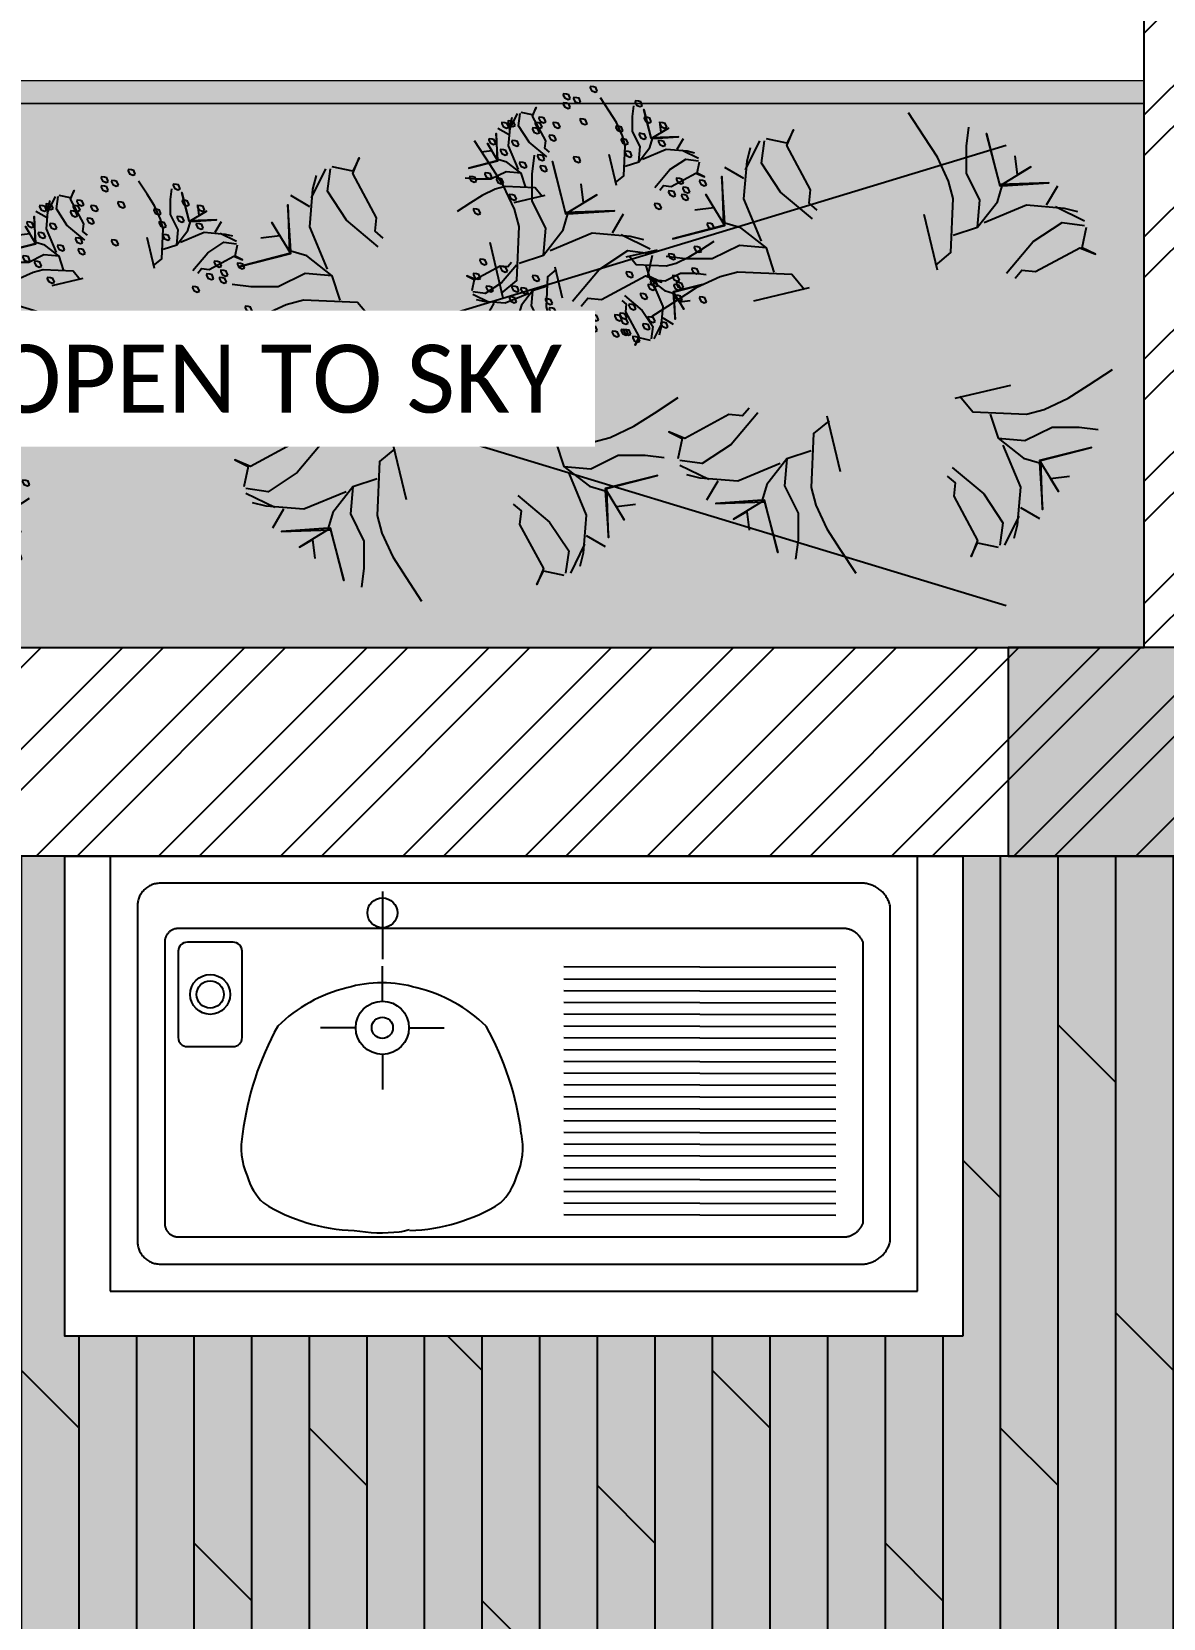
# Model space of a CAD drawing. Header units: millimetres. Extents: x -4167 to 87328, y -21481 to 19784.
# Drawn here: x 5248 to 6496, y -841 to 909 of the extents above; entities that cross this region are included whole.
import ezdxf

# ---------------------------------------------------------------- set-up
doc = ezdxf.new("R2010")
doc.units = ezdxf.units.MM
doc.header["$LTSCALE"] = 150
doc.linetypes.add('DASHED', pattern=[19.05, 12.7, -6.35])
for name, color, linetype in [('ad-Column', 3, 'Continuous'), ('ad-Column Hatch', 125, 'Continuous'), ('ad-Elevation 10', 8, 'Continuous'), ('ad-Furniture', 8, 'Continuous'), ('ad-Glass Sectionline', 140, 'Continuous'), ('ad-Text main', 7, 'Continuous'), ('ad-Wall', 240, 'Continuous'), ('ad-Wall hatch', 8, 'Continuous')]:
    doc.layers.add(name, color=color, linetype=linetype)
doc.layers.add('ad-Landscape', color=7, linetype='Continuous', true_color=0x007f00)
doc.layers.add('ad-Verandah', color=7, linetype='Continuous', true_color=0xa57c52)
doc.styles.get("Standard").update_dxf_attribs({"font": 'calibril.ttf'})

# ---------------------------------------------------------------- blocks, each defined once
blk = doc.blocks.new('zw$FE9C')
at = {"layer": 'ad-Verandah', "transparency": 33554559}
h = blk.add_hatch(color=256, dxfattribs=at)
h.dxf.hatch_style = 1
h.paths.add_polyline_path([(11895, -1910), (11895, 4510), (10375, 4510), (10375, 0), (4385, 0), (4385, -1910)])
at = {"layer": 'ad-Verandah', "transparency": 33554687}
h = blk.add_hatch(dxfattribs=at)
h.set_pattern_fill('DOLMIT', color=256, scale=10, angle=270)
h.set_pattern_definition([(270, (-416593.45, 196727.19), (63.5, -1e-14), []), (315, (-416593.45, 196727.2), (126.999913, 126.999913), [89.80256, -179.60512])])
h.paths.add_polyline_path([(11895, -1910), (11895, 4510), (10375, 4510), (10375, 0), (4385, 0), (4385, -1910)])
at = {"layer": 'ad-Verandah', "lineweight": 9}
blk.add_lwpolyline([(11895, -1910), (11895, 4510), (10375, 4510), (10375, 0), (4385, 0), (4385, -1910)], close=True, dxfattribs=at)
blk = doc.blocks.new('6 BCDFGHJKX_Typical Floor plan$0$zw$6679')
blk.add_wipeout([(0, 0), (990, 0), (990, -529.6), (0, -529.6)])
at = {"color": 0}
for p, q in [((350, -39.1), (350, -113.6)), ((350, -160.1), (350, -121.3)), ((850, -122.9), (550, -122.3)), ((550, -135.3), (850, -135.9)), ((550, -148.3), (850, -148.9)), ((550, -161.2), (850, -161.9)), ((550, -174.2), (850, -174.9)), ((320.7, -189.4), (281.9, -189.4)), ((379.4, -189.4), (418.1, -189.4)), ((550, -187.2), (850, -187.9)), ((550, -200.2), (850, -200.8)), ((350, -218.7), (350, -257.4)), ((550, -213.2), (850, -213.8)), ((550, -226.2), (850, -226.8)), ((550, -239.1), (850, -239.8)), ((550, -252.1), (850, -252.8)), ((550, -265.1), (850, -265.8)), ((550, -278.5), (850, -279.1)), ((550, -291.5), (850, -292.1)), ((550, -304.4), (850, -305.1)), ((550, -317.4), (850, -318.1)), ((550, -330.4), (850, -331.1)), ((550, -343.4), (850, -344)), ((550, -356.4), (850, -357)), ((550, -369.4), (850, -370)), ((550, -382.3), (850, -383)), ((550, -395.3), (850, -396))]:
    blk.add_line(p, q, dxfattribs=at)
blk.add_lwpolyline([(990, -529.6), (0, -529.6), (0, 0), (990, 0)], close=True)
at = {"color": 0, "linetype": 'DASHED'}
blk.add_lwpolyline([(940, -480), (940, 0), (50, 0), (50, -480)], close=True, dxfattribs=at)
for points in [[(910, -425), (910, -55, 0.313965), (881, -30), (105, -30, 0.414214), (80, -55), (80, -425, 0.414214), (105, -450), (881, -450, 0.313965)], [(880, -405), (880, -95, 0.25996), (861, -80), (125, -80, 0.414214), (110, -95), (110, -405, 0.414214), (125, -420), (861, -420, 0.25996)]]:
    blk.add_lwpolyline(points, format="xyb", close=True, dxfattribs=at)
at = {"color": 0}
blk.add_lwpolyline([(125, -105), (125, -200.2, 0.414214), (135, -210.2), (185.4, -210.2, 0.414214), (195.4, -200.2), (195.4, -105, 0.414214), (185.4, -95), (135, -95, 0.414214)], format="xyb", close=True, dxfattribs=at)
for centre, radius in [((350, -62.6), 16.5), ((160.2, -152.6), 22), ((160.2, -152.6), 15), ((350, -189.4), 29.3), ((350, -189.4), 11.7)]:
    blk.add_circle(centre, radius, dxfattribs=at)
for points in [[(388.1, -145.4), (362.9, -137.9), (336.1, -137.9), (311, -145.4)], [(311, -145.4), (282.2, -152.3), (255.8, -166.9), (234.6, -187.7)], [(464.5, -187.7), (443.3, -167), (416.9, -152.3), (388.1, -145.4)], [(234.6, -187.7), (214.3, -224.4), (201.1, -264.6), (195.9, -306.2)], [(503.2, -306.2), (498, -264.6), (484.8, -224.4), (464.5, -187.7)], [(195.9, -306.2), (192.7, -321.9), (194.4, -338.2), (200.9, -352.7)], [(498.2, -352.8), (504.7, -338.2), (506.5, -321.9), (503.3, -306.2)], [(200.9, -352.8), (204.3, -364.1), (210.4, -374.3), (218.8, -382.6)], [(480.3, -382.6), (488.7, -374.3), (494.8, -364.1), (498.2, -352.8)], [(218.8, -382.6), (248.9, -401.4), (283.5, -411.9), (318.9, -412.9)], [(380.2, -412.9), (415.7, -411.9), (450.2, -401.4), (480.3, -382.6)], [(318.9, -412.9), (335.4, -415.6), (352.1, -416.2), (368.7, -414.4)], [(368.7, -414.4), (372.5, -413.8), (376.2, -412.9), (379.9, -411.9)]]:
    blk.add_open_spline(points, degree=3, dxfattribs=at)
blk = doc.blocks.new('A$C06C421F0')
at = {"layer": 'ad-Landscape'}
for points in [[(359.9, 366.5, 36, 14.4, 0), (421.2, 431.5, 14.4, 0.72, 0), (487.4, 441.9, 0, 0, 0), (448, 441.9, 0, 0, 0), (472.5, 524.2, 0, 0, 0), (467.7, 541.4, 0, 0, 0), (379.6, 599.7, 0, 0, 0), (404.1, 579.3, 0, 0, 0), (359.9, 575.7, 0, 0, 0), (404.1, 579.3, 0, 0, 0), (467.7, 541.4, 0, 0, 0), (433.5, 648, 0, 0, 0), (482.5, 692.3, 0, 0, 0), (430.9, 648, 0, 0, 0), (418.6, 692.3, 0, 0, 0), (426.1, 713.1, 0, 0, 0), (413.8, 692.3, 0, 0, 0), (372.2, 716.3, 0, 0, 0), (413.8, 692.3, 0, 0, 0), (323.1, 719.9, 0, 0, 0)], [(353.4, 359.9, 36, 14.4, 0), (288.3, 421.2, 14.4, 0.72, 0), (277.9, 487.4, 0, 0, 0), (277.9, 448, 0, 0, 0), (195.7, 472.5, 0, 0, 0), (178.5, 467.7, 0, 0, 0), (120.2, 379.6, 0, 0, 0), (140.6, 404.1, 0, 0, 0), (144.2, 359.9, 0, 0, 0), (140.6, 404.1, 0, 0, 0), (178.5, 467.7, 0, 0, 0), (71.9, 433.5, 0, 0, 0), (27.6, 482.5, 0, 0, 0), (71.9, 430.9, 0, 0, 0), (27.6, 418.6, 0, 0, 0), (6.8, 426.1, 0, 0, 0), (27.6, 413.8, 0, 0, 0), (3.6, 372.2, 0, 0, 0), (27.6, 413.8, 0, 0, 0), (0, 323.1, 0, 0, 0)], [(366.5, 360, 36, 14.4, 0), (431.5, 298.7, 14.4, 0.72, 0), (441.9, 232.5, 0, 0, 0), (441.9, 271.9, 0, 0, 0), (524.2, 247.4, 0, 0, 0), (541.4, 252.2, 0, 0, 0), (599.7, 340.3, 0, 0, 0), (579.3, 315.8, 0, 0, 0), (575.7, 360, 0, 0, 0), (579.3, 315.8, 0, 0, 0), (541.4, 252.2, 0, 0, 0), (648, 286.4, 0, 0, 0), (692.3, 237.4, 0, 0, 0), (648, 289, 0, 0, 0), (692.3, 301.2, 0, 0, 0), (713.1, 293.8, 0, 0, 0), (692.3, 306.1, 0, 0, 0), (716.3, 347.7, 0, 0, 0), (692.3, 306.1, 0, 0, 0), (719.9, 396.8, 0, 0, 0)], [(360, 353.4, 36, 14.4, 0), (298.7, 288.3, 14.4, 0.72, 0), (232.5, 277.9, 0, 0, 0), (271.9, 277.9, 0, 0, 0), (247.4, 195.7, 0, 0, 0), (252.2, 178.5, 0, 0, 0), (340.3, 120.2, 0, 0, 0), (315.8, 140.6, 0, 0, 0), (360, 144.2, 0, 0, 0), (315.8, 140.6, 0, 0, 0), (252.2, 178.5, 0, 0, 0), (286.4, 71.9, 0, 0, 0), (237.4, 27.6, 0, 0, 0), (289, 71.9, 0, 0, 0), (301.2, 27.6, 0, 0, 0), (293.8, 6.8, 0, 0, 0), (306.1, 27.6, 0, 0, 0), (347.7, 3.6, 0, 0, 0), (306.1, 27.6, 0, 0, 0), (396.8, 0, 0, 0, 0)]]:
    blk.add_lwpolyline(points, format="xyseb", dxfattribs=at)
for points in [[(277.9, 479.9), (254, 499.6), (250.4, 582.9), (257.6, 610), (274.8, 646.8), (295.1, 678.4), (319.1, 715.2)], [(250.4, 526.4), (212.9, 538.7), (209.3, 580.3), (230, 622.2), (230, 663.9), (226.4, 693.2)], [(460.3, 565.3), (472.5, 575.7), (470.3, 596.5), (507.1, 664.7), (497, 689.2), (507.1, 668.4), (538.7, 675.1)], [(212.9, 538.7), (182.1, 578), (174.9, 602.6), (103, 607.4), (178.5, 604.8), (198.9, 683.2), (178.5, 602.6), (130.6, 631.9), (151, 619.7), (154.6, 649)], [(467.7, 551.8), (516.7, 592.9), (546.1, 637.6), (541.3, 672)], [(546.1, 517.4), (573.2, 582.5), (568.4, 640.8), (563.2, 661.6)], [(570.6, 627.2), (548.7, 672)], [(538.7, 507), (578, 537.8), (602.6, 545), (607.4, 616.8), (604.8, 541.4), (683.2, 521), (602.6, 541.4), (631.9, 589.3), (619.7, 568.9), (649, 565.3)], [(573.2, 613.7), (602.6, 630.9)], [(106.2, 573.2), (89, 602.6)], [(92.6, 570.6), (47.9, 548.7)], [(202.5, 546.1), (137.4, 573.2), (79.1, 568.4), (58.3, 563.2)], [(168.1, 467.7), (127, 516.7), (82.3, 546.1), (47.9, 541.3)], [(274.8, 472.5), (295.1, 558.4)], [(154.6, 460.3), (144.2, 472.5), (123.4, 470.3), (55.1, 507.1), (30.7, 497), (51.5, 507.1), (44.7, 538.7)], [(526.4, 469.5), (538.7, 507), (580.3, 510.6), (622.2, 489.8), (663.9, 489.8), (693.2, 493.5)], [(479.9, 441.9), (499.6, 465.9), (582.9, 469.5), (610, 462.3), (646.8, 445.1), (678.4, 424.8), (715.2, 400.8)], [(472.5, 445.1), (558.4, 424.8)], [(239.9, 277.9), (220.3, 254), (137, 250.4), (109.9, 257.6), (73.1, 274.8), (41.5, 295.1), (4.7, 319.1)], [(247.4, 274.8), (161.5, 295.1)], [(193.5, 250.4), (181.2, 212.9), (139.6, 209.3), (97.6, 230), (56, 230), (26.6, 226.4)], [(445.1, 247.4), (424.8, 161.5)], [(551.8, 252.2), (592.9, 203.2), (637.6, 173.8), (672, 178.6)], [(565.3, 259.6), (575.7, 247.4), (596.5, 249.6), (664.7, 212.8), (689.2, 222.8), (668.4, 212.8), (675.1, 181.2)], [(441.9, 239.9), (465.9, 220.3), (469.5, 137), (462.3, 109.9), (445.1, 73.1), (424.8, 41.5), (400.8, 4.7)], [(181.2, 212.9), (141.8, 182.1), (117.3, 174.9), (112.5, 103), (115.1, 178.5), (36.7, 198.9), (117.3, 178.5), (88, 130.6), (100.2, 151), (70.9, 154.6)], [(173.8, 202.5), (146.7, 137.4), (151.5, 79.1), (156.7, 58.3)], [(469.5, 193.5), (507, 181.2), (510.6, 139.6), (489.8, 97.6), (489.8, 56), (493.5, 26.6)], [(507, 181.2), (537.8, 141.8), (545, 117.3), (616.8, 112.5), (541.4, 115.1), (521, 36.7), (541.4, 117.3), (589.3, 88), (568.9, 100.2), (565.3, 70.9)], [(517.4, 173.8), (582.5, 146.7), (640.8, 151.5), (661.6, 156.7)], [(252.2, 168.1), (203.2, 127), (173.8, 82.3), (178.6, 47.9)], [(259.6, 154.6), (247.4, 144.2), (249.6, 123.4), (212.8, 55.1), (222.8, 30.7), (212.8, 51.5), (181.2, 44.7)], [(627.2, 149.3), (672, 171.2)], [(613.7, 146.7), (630.9, 117.3)], [(146.7, 106.2), (117.3, 89)], [(149.3, 92.6), (171.2, 47.9)]]:
    blk.add_lwpolyline(points, dxfattribs=at)
blk = doc.blocks.new('A$C1DD67A25')
at = {"layer": 'ad-Landscape'}
for points in [[(329.8, 738.4), (334.2, 748.9), (340.5, 750.7), (348.7, 751.6), (349.4, 748), (345.6, 740.1), (336.1, 735.7)], [(204.6, 698.2), (209, 708.8), (215.3, 710.5), (223.5, 711.4), (224.1, 707.8), (220.3, 700), (210.9, 695.5)], [(376.3, 708.2), (380.7, 718.7), (387, 720.5), (395.2, 721.4), (395.9, 717.8), (392, 709.9), (382.6, 705.5)], [(405, 718.3), (409.4, 728.8), (415.7, 730.6), (423.9, 731.5), (424.5, 727.9), (420.7, 720), (411.3, 715.6)], [(179.5, 653.1), (183.9, 663.6), (190.2, 665.4), (198.4, 666.3), (199, 662.7), (195.2, 654.8), (185.8, 650.4)], [(405, 693.2), (409.4, 703.8), (415.7, 705.5), (423.9, 706.4), (424.5, 702.9), (420.7, 695), (411.3, 690.6)], [(473, 653.1), (477.4, 663.6), (483.7, 665.4), (491.9, 666.3), (492.5, 662.7), (488.7, 654.8), (479.3, 650.4)], [(136.6, 638.1), (141, 648.7), (147.3, 650.4), (155.5, 651.3), (156.1, 647.7), (152.3, 639.9), (142.9, 635.4)], [(193.8, 608), (198.2, 618.5), (204.5, 620.2), (212.7, 621.2), (213.4, 617.6), (209.6, 609.7), (200.1, 605.3)], [(258.3, 628), (262.7, 638.6), (269, 640.3), (277.2, 641.2), (277.8, 637.7), (274, 629.8), (264.6, 625.4)], [(358.4, 648.1), (362.8, 658.7), (369.1, 660.4), (377.3, 661.3), (378, 657.7), (374.2, 649.8), (364.7, 645.4)], [(433.6, 638.1), (438, 648.7), (444.3, 650.4), (452.5, 651.3), (453.2, 647.7), (449.4, 639.9), (439.9, 635.4)], [(483.7, 638.1), (488, 648.7), (494.3, 650.4), (502.5, 651.3), (503.2, 647.7), (499.4, 639.9), (490, 635.4)], [(490.9, 623), (495.3, 633.6), (501.5, 635.3), (509.7, 636.3), (510.4, 632.7), (506.6, 624.8), (497.2, 620.4)], [(558.8, 643.1), (563.2, 653.7), (569.5, 655.4), (577.7, 656.3), (578.3, 652.7), (574.5, 644.8), (565.1, 640.4)], [(576.7, 638.1), (581.1, 648.7), (587.4, 650.4), (595.6, 651.3), (596.2, 647.7), (592.4, 639.9), (583, 635.4)], [(140.2, 588), (144.5, 598.6), (150.8, 600.3), (159, 601.2), (159.7, 597.6), (155.9, 589.7), (146.4, 585.3)], [(243.9, 593), (248.3, 603.5), (254.6, 605.3), (262.8, 606.2), (263.5, 602.6), (259.7, 594.7), (250.2, 590.3)], [(444.3, 603), (448.7, 613.5), (455, 615.3), (463.2, 616.2), (463.9, 612.6), (460, 604.7), (450.6, 600.3)], [(548.1, 588), (552.5, 598.6), (558.8, 600.3), (567, 601.2), (567.6, 597.6), (563.8, 589.7), (554.4, 585.3)], [(580.3, 562.9), (584.7, 573.5), (591, 575.2), (599.2, 576.2), (599.9, 572.6), (596.1, 564.7), (586.6, 560.3)], [(612.5, 593), (616.8, 603.5), (623.1, 605.3), (631.3, 606.2), (632, 602.6), (628.2, 594.7), (618.8, 590.3)], [(233.2, 557.8), (237.6, 568.4), (243.9, 570.1), (252.1, 571.1), (252.7, 567.5), (248.9, 559.6), (239.5, 555.2)], [(376.3, 542.9), (380.7, 553.4), (387, 555.2), (395.2, 556.1), (395.9, 552.5), (392, 544.6), (382.6, 540.2)], [(469.3, 517.8), (473.7, 528.4), (480, 530.1), (488.2, 531), (488.9, 527.4), (485.1, 519.5), (475.6, 515.1)], [(476.5, 547.9), (480.9, 558.4), (487.2, 560.2), (495.4, 561.1), (496.1, 557.5), (492.3, 549.6), (482.8, 545.2)], [(526.6, 527.8), (531, 538.3), (537.3, 540.1), (545.5, 541), (546.2, 537.4), (542.4, 529.5), (532.9, 525.1)], [(25.7, 477.7), (30.1, 488.2), (36.4, 490), (44.6, 490.9), (45.2, 487.3), (41.4, 479.4), (32, 475)], [(90, 482.8), (94.4, 493.3), (100.7, 495.1), (108.9, 496), (109.6, 492.4), (105.8, 484.5), (96.3, 480.1)], [(591, 482.8), (595.4, 493.3), (601.7, 495.1), (609.9, 496), (610.6, 492.4), (606.7, 484.5), (597.3, 480.1)], [(623.2, 497.7), (627.6, 508.3), (633.9, 510), (642.1, 511), (642.8, 507.4), (639, 499.5), (629.5, 495.1)], [(666.1, 487.8), (670.5, 498.3), (676.8, 500.1), (685, 501), (685.7, 497.4), (681.9, 489.5), (672.4, 485.1)], [(72.1, 457.7), (76.5, 468.3), (82.8, 470), (91, 470.9), (91.7, 467.3), (87.9, 459.5), (78.4, 455)], [(75.8, 437.6), (80.2, 448.2), (86.5, 449.9), (94.7, 450.9), (95.3, 447.3), (91.5, 439.4), (82.1, 435)], [(111.6, 447.6), (116, 458.2), (122.3, 459.9), (130.5, 460.8), (131.1, 457.2), (127.3, 449.4), (117.9, 444.9)], [(555.2, 437.6), (559.6, 448.2), (565.9, 449.9), (574.1, 450.9), (574.8, 447.3), (571, 439.4), (561.5, 435)], [(150.9, 412.6), (155.3, 423.1), (161.6, 424.9), (169.8, 425.8), (170.5, 422.2), (166.7, 414.3), (157.2, 409.9)], [(655.4, 397.5), (659.8, 408.1), (666.1, 409.8), (674.3, 410.7), (675, 407.1), (671.2, 399.2), (661.7, 394.8)], [(4.2, 357.5), (8.6, 368), (14.9, 369.8), (23.1, 370.7), (23.8, 367.1), (20, 359.2), (10.5, 354.8)], [(40, 292.3), (44.4, 302.8), (50.7, 304.6), (58.9, 305.5), (59.6, 301.9), (55.7, 294), (46.3, 289.6)], [(111.6, 272.2), (116, 282.8), (122.3, 284.5), (130.5, 285.4), (131.1, 281.8), (127.3, 273.9), (117.9, 269.5)], [(637.6, 257.2), (641.9, 267.8), (648.2, 269.5), (656.4, 270.5), (657.1, 266.9), (653.3, 259), (643.9, 254.6)], [(47.1, 232.2), (51.5, 242.7), (57.8, 244.5), (66, 245.4), (66.7, 241.8), (62.9, 233.9), (53.4, 229.5)], [(100.8, 212.1), (105.2, 222.7), (111.5, 224.4), (119.7, 225.3), (120.4, 221.7), (116.5, 213.8), (107.1, 209.4)], [(229.6, 222.1), (234, 232.6), (240.3, 234.4), (248.5, 235.3), (249.2, 231.7), (245.3, 223.8), (235.9, 219.4)], [(490.9, 212.1), (495.3, 222.7), (501.5, 224.4), (509.7, 225.3), (510.4, 221.7), (506.6, 213.8), (497.2, 209.4)], [(580.3, 237.2), (584.7, 247.7), (591, 249.5), (599.2, 250.4), (599.9, 246.8), (596.1, 238.9), (586.6, 234.5)], [(655.4, 217.1), (659.8, 227.6), (666.1, 229.4), (674.3, 230.3), (675, 226.7), (671.2, 218.8), (661.7, 214.4)], [(90, 192), (94.4, 202.6), (100.7, 204.3), (108.9, 205.3), (109.6, 201.7), (105.8, 193.8), (96.3, 189.4)], [(97.2, 187), (101.6, 197.6), (107.9, 199.3), (116.1, 200.3), (116.8, 196.7), (113, 188.8), (103.5, 184.4)], [(161.6, 197), (166, 207.6), (172.3, 209.3), (180.5, 210.2), (181.2, 206.6), (177.3, 198.8), (167.9, 194.4)], [(168.8, 187), (173.2, 197.6), (179.5, 199.3), (187.7, 200.3), (188.4, 196.7), (184.5, 188.8), (175.1, 184.4)], [(523, 177.1), (527.4, 187.6), (533.7, 189.4), (541.9, 190.3), (542.5, 186.7), (538.7, 178.8), (529.3, 174.4)], [(548.1, 182.1), (552.5, 192.6), (558.8, 194.4), (567, 195.3), (567.6, 191.7), (563.8, 183.8), (554.4, 179.4)], [(619.7, 182.1), (624.1, 192.6), (630.4, 194.4), (638.6, 195.3), (639.2, 191.7), (635.4, 183.8), (626, 179.4)], [(25.7, 152), (30.1, 162.6), (36.4, 164.3), (44.6, 165.2), (45.2, 161.6), (41.4, 153.7), (32, 149.3)], [(93.7, 157), (98.1, 167.6), (104.4, 169.3), (112.6, 170.2), (113.2, 166.6), (109.4, 158.7), (100, 154.3)], [(190.3, 162), (194.7, 172.5), (201, 174.3), (209.2, 175.2), (209.8, 171.6), (206, 163.7), (196.6, 159.3)], [(222.5, 131.9), (226.9, 142.5), (233.2, 144.2), (241.4, 145.2), (242, 141.6), (238.2, 133.7), (228.8, 129.3)], [(444.3, 121.8), (448.7, 132.4), (455, 134.1), (463.2, 135.1), (463.9, 131.5), (460, 123.6), (450.6, 119.2)], [(455.1, 146.9), (459.5, 157.5), (465.8, 159.2), (474, 160.1), (474.6, 156.5), (470.8, 148.6), (461.4, 144.2)], [(555.2, 152), (559.6, 162.6), (565.9, 164.3), (574.1, 165.2), (574.8, 161.6), (571, 153.7), (561.5, 149.3)], [(133, 81.8), (137.4, 92.4), (143.7, 94.1), (151.9, 95), (152.6, 91.4), (148.8, 83.6), (139.3, 79.1)], [(168.8, 96.8), (173.2, 107.3), (179.5, 109.1), (187.7, 110), (188.4, 106.4), (184.5, 98.5), (175.1, 94.1)], [(183.1, 76.8), (187.5, 87.4), (193.8, 89.1), (202, 90.1), (202.7, 86.5), (198.9, 78.6), (189.4, 74.2)], [(243.9, 91.8), (248.3, 102.4), (254.6, 104.1), (262.8, 105), (263.5, 101.4), (259.7, 93.5), (250.2, 89.1)], [(247.5, 106.9), (251.9, 117.4), (258.2, 119.2), (266.4, 120.1), (267.1, 116.5), (263.2, 108.6), (253.8, 104.2)], [(261.8, 101.9), (266.2, 112.4), (272.5, 114.2), (280.7, 115.1), (281.4, 111.5), (277.6, 103.6), (268.1, 99.2)], [(326.3, 101.9), (330.7, 112.4), (337, 114.2), (345.2, 115.1), (345.8, 111.5), (342, 103.6), (332.6, 99.2)], [(498, 76.8), (502.4, 87.4), (508.7, 89.1), (516.9, 90.1), (517.5, 86.5), (513.7, 78.6), (504.3, 74.2)], [(211.7, 41.7), (216.1, 52.2), (222.4, 54), (230.6, 54.9), (231.3, 51.3), (227.5, 43.4), (218, 39)], [(236.8, 61.7), (241.2, 72.3), (247.5, 74), (255.7, 75), (256.4, 71.4), (252.6, 63.5), (243.1, 59.1)], [(243.9, 61.7), (248.3, 72.3), (254.6, 74), (262.8, 75), (263.5, 71.4), (259.7, 63.5), (250.2, 59.1)], [(269, 56.8), (273.3, 67.3), (279.6, 69.1), (287.8, 70), (288.5, 66.4), (284.7, 58.5), (275.3, 54.1)], [(329.8, 71.7), (334.2, 82.3), (340.5, 84), (348.7, 84.9), (349.4, 81.4), (345.6, 73.5), (336.1, 69.1)], [(437.2, 31.7), (441.6, 42.3), (447.9, 44), (456.1, 44.9), (456.7, 41.3), (452.9, 33.4), (443.5, 29)]]:
    blk.add_lwpolyline(points, close=True, dxfattribs=at)
for points in [[(279.7, 483.1), (255.6, 502.9), (252, 586.7), (259.3, 613.9), (276.6, 651), (297, 682.8), (321.1, 719.8)], [(214.2, 542.2), (183.3, 581.8), (176, 606.5), (103.7, 611.3), (179.7, 608.7), (200.1, 687.7), (179.7, 606.5), (131.5, 636), (151.9, 623.7), (155.6, 653.2)], [(252, 529.8), (214.2, 542.2), (210.6, 584.1), (231.5, 626.3), (231.5, 668.2), (227.9, 697.7)], [(463.2, 569), (475.6, 579.4), (473.3, 600.4), (510.3, 669.1), (500.3, 693.6), (510.3, 672.7), (542.2, 679.5)], [(470.7, 555.3), (520.1, 596.7), (549.6, 641.8), (544.8, 676.3)], [(549.6, 520.8), (576.9, 586.3), (572, 644.9), (566.8, 665.9)], [(574.3, 631.3), (552.2, 676.3)], [(542.2, 510.3), (581.8, 541.2), (606.5, 548.5), (611.3, 620.8), (608.7, 544.9), (687.7, 524.4), (606.5, 544.9), (636, 593.1), (623.7, 572.6), (653.2, 569)], [(576.9, 617.7), (606.5, 634.9)], [(203.8, 549.6), (138.3, 576.9), (79.6, 572), (58.7, 566.8)], [(106.9, 576.9), (89.6, 606.5)], [(155.6, 463.2), (145.1, 475.6), (124.2, 473.3), (55.5, 510.3), (30.9, 500.3), (51.9, 510.3), (45, 542.2)], [(93.2, 574.3), (48.2, 552.2)], [(169.2, 470.7), (127.8, 520.1), (82.8, 549.6), (48.2, 544.8)], [(276.6, 475.6), (297, 562)], [(529.8, 472.6), (542.2, 510.3), (584.1, 513.9), (626.3, 493), (668.2, 493), (697.7, 496.7)], [(475.6, 448), (562, 427.5)], [(483.1, 444.8), (502.9, 468.9), (586.7, 472.6), (613.9, 465.3), (651, 448), (682.8, 427.5), (719.8, 403.4)], [(241.5, 279.7), (221.7, 255.6), (137.9, 252), (110.6, 259.3), (73.6, 276.6), (41.8, 297), (4.7, 321.1)], [(249, 276.6), (162.6, 297)], [(194.7, 252), (182.4, 214.2), (140.5, 210.6), (98.3, 231.5), (56.4, 231.5), (26.8, 227.9)], [(444.8, 241.5), (468.9, 221.7), (472.6, 137.9), (465.3, 110.6), (448, 73.6), (427.5, 41.8), (403.4, 4.7)], [(448, 249), (427.5, 162.6)], [(555.3, 253.8), (596.7, 204.5), (641.8, 174.9), (676.3, 179.8)], [(569, 261.3), (579.4, 249), (600.4, 251.2), (669.1, 214.2), (693.6, 224.3), (672.7, 214.2), (679.5, 182.4)], [(182.4, 214.2), (142.8, 183.3), (118.1, 176), (113.2, 103.7), (115.8, 179.7), (36.9, 200.1), (118.1, 179.7), (88.5, 131.5), (100.9, 151.9), (71.3, 155.6)], [(174.9, 203.8), (147.6, 138.3), (152.5, 79.6), (157.7, 58.7)], [(472.6, 194.7), (510.3, 182.4), (513.9, 140.5), (493, 98.3), (493, 56.4), (496.7, 26.8)], [(510.3, 182.4), (541.2, 142.8), (548.5, 118.1), (620.8, 113.2), (544.9, 115.8), (524.4, 36.9), (544.9, 118.1), (593.1, 88.5), (572.6, 100.9), (569, 71.3)], [(253.8, 169.2), (204.5, 127.8), (174.9, 82.8), (179.8, 48.2)], [(261.3, 155.6), (249, 145.1), (251.2, 124.2), (214.2, 55.5), (224.3, 30.9), (214.2, 51.9), (182.4, 45)], [(520.8, 174.9), (586.3, 147.6), (644.9, 152.5), (665.9, 157.7)], [(617.7, 147.6), (634.9, 118.1)], [(631.3, 150.2), (676.3, 172.3)], [(147.6, 106.9), (118.1, 89.6)], [(150.2, 93.2), (172.3, 48.2)]]:
    blk.add_lwpolyline(points, dxfattribs=at)
for points in [[(362.2, 368.8, 36.2, 14.5, 0), (424, 434.3, 14.5, 0.724, 0), (490.5, 444.8, 0, 0, 0), (450.9, 444.8, 0, 0, 0), (475.6, 527.6, 0, 0, 0), (470.7, 544.9, 0, 0, 0), (382.1, 603.6, 0, 0, 0), (406.7, 583.1, 0, 0, 0), (362.2, 579.4, 0, 0, 0), (406.7, 583.1, 0, 0, 0), (470.7, 544.9, 0, 0, 0), (436.3, 652.2, 0, 0, 0), (485.7, 696.8, 0, 0, 0), (433.7, 652.2, 0, 0, 0), (421.4, 696.8, 0, 0, 0), (428.8, 717.7, 0, 0, 0), (416.5, 696.8, 0, 0, 0), (374.6, 720.9, 0, 0, 0), (416.5, 696.8, 0, 0, 0), (325.2, 724.6, 0, 0, 0)], [(355.7, 362.2, 36.2, 14.5, 0), (290.2, 424, 14.5, 0.724, 0), (279.7, 490.5, 0, 0, 0), (279.7, 450.9, 0, 0, 0), (197, 475.6, 0, 0, 0), (179.7, 470.7, 0, 0, 0), (121, 382.1, 0, 0, 0), (141.5, 406.7, 0, 0, 0), (145.1, 362.2, 0, 0, 0), (141.5, 406.7, 0, 0, 0), (179.7, 470.7, 0, 0, 0), (72.3, 436.3, 0, 0, 0), (27.7, 485.7, 0, 0, 0), (72.3, 433.7, 0, 0, 0), (27.7, 421.4, 0, 0, 0), (6.8, 428.8, 0, 0, 0), (27.7, 416.5, 0, 0, 0), (3.6, 374.6, 0, 0, 0), (27.7, 416.5, 0, 0, 0), (0, 325.2, 0, 0, 0)], [(368.8, 362.3, 36.2, 14.5, 0), (434.3, 300.6, 14.5, 0.724, 0), (444.8, 234, 0, 0, 0), (444.8, 273.6, 0, 0, 0), (527.6, 249, 0, 0, 0), (544.9, 253.8, 0, 0, 0), (603.6, 342.5, 0, 0, 0), (583.1, 317.8, 0, 0, 0), (579.4, 362.3, 0, 0, 0), (583.1, 317.8, 0, 0, 0), (544.9, 253.8, 0, 0, 0), (652.2, 288.3, 0, 0, 0), (696.8, 238.9, 0, 0, 0), (652.2, 290.9, 0, 0, 0), (696.8, 303.2, 0, 0, 0), (717.7, 295.7, 0, 0, 0), (696.8, 308.1, 0, 0, 0), (720.9, 350, 0, 0, 0), (696.8, 308.1, 0, 0, 0), (724.6, 399.3, 0, 0, 0)], [(362.3, 355.7, 36.2, 14.5, 0), (300.6, 290.2, 14.5, 0.724, 0), (234, 279.7, 0, 0, 0), (273.6, 279.7, 0, 0, 0), (249, 197, 0, 0, 0), (253.8, 179.7, 0, 0, 0), (342.5, 121, 0, 0, 0), (317.8, 141.5, 0, 0, 0), (362.3, 145.1, 0, 0, 0), (317.8, 141.5, 0, 0, 0), (253.8, 179.7, 0, 0, 0), (288.3, 72.3, 0, 0, 0), (238.9, 27.7, 0, 0, 0), (290.9, 72.3, 0, 0, 0), (303.2, 27.7, 0, 0, 0), (295.7, 6.8, 0, 0, 0), (308.1, 27.7, 0, 0, 0), (350, 3.6, 0, 0, 0), (308.1, 27.7, 0, 0, 0), (399.3, 0, 0, 0, 0)]]:
    blk.add_lwpolyline(points, format="xyseb", dxfattribs=at)
blk = doc.blocks.new('zw$97FE')
at = {"transparency": 33554559}
h = blk.add_hatch(color=256, dxfattribs=at)
h.dxf.hatch_style = 1
h.set_gradient(color1=(153, 204, 0), color2=(63, 127, 0), name='INVSPHERICAL')
h.paths.add_polyline_path([(1975, 600), (0, 600), (0, 0), (1975, 0)])
at = {"layer": 'ad-Elevation 10', "lineweight": 9}
blk.add_lwpolyline([(1975, 600), (0, 600), (0, 0), (1975, 0)], close=True, dxfattribs=at)
at = {"layer": 'ad-Elevation 10', "linetype": 'DASHED'}
for points in [[(0, 0), (1975, 600)], [(0, 600), (1975, 0)]]:
    blk.add_lwpolyline(points, dxfattribs=at)
at = {"layer": 'ad-Landscape'}
for name, p, xscale, yscale, zscale in [('A$C1DD67A25', (1502.5, 321.1), -0.395767119159003, 0.3957671191590032, 0.3957671191590032), ('A$C06C421F0', (1943.2, 78.5), -0.7144563243118908, 0.7144563243118911, 0.7144563243118911), ('A$C06C421F0', (1464.6, 47.6), -0.7144563243118908, 0.7144563243118911, 0.7144563243118911), ('A$C1DD67A25', (993.1, 229.5), -0.395767119159003, 0.3957671191590032, 0.3957671191590032), ('A$C1DD67A25', (747.8, 37.7), -0.395767119159003, 0.3957671191590032, 0.3957671191590032)]:
    blk.add_blockref(name, p, dxfattribs=dict(at, xscale=xscale, yscale=yscale, zscale=zscale))
at = {"layer": 'ad-Text main', "insert": (1018.3, 295.9), "char_height": 75, "width": 627.373, "attachment_point": 5, "bg_fill": 2}
blk.add_mtext('OPEN TO SKY', dxfattribs=at)
blk = doc.blocks.new('zw$BB2B')
at = {"layer": 'ad-Glass Sectionline', "transparency": 33554559}
h = blk.add_hatch(color=256, dxfattribs=at)
h.dxf.hatch_style = 1
h.paths.add_polyline_path([(4500, 830), (6475, 830), (6475, 855), (4500, 855)])
at = {"layer": 'ad-Elevation 10', "lineweight": 9}
blk.add_lwpolyline([(4500, 830), (6475, 830), (6475, 855), (4500, 855)], close=True, dxfattribs=at)
at = {"layer": 'ad-Furniture'}
blk.add_blockref('6 BCDFGHJKX_Typical Floor plan$0$zw$6679', (5285, 0), dxfattribs=at)
at = {"rotation": 359.9999999999997}
blk.add_blockref('zw$97FE', (4500, 230), dxfattribs=at)
blk = doc.blocks.new('zw$6EBD')
at = {"layer": 'ad-Wall hatch', "transparency": 33554610}
h = blk.add_hatch(dxfattribs=at)
h.set_pattern_fill('ANSI32', color=256, scale=10, angle=1e-14)
h.paths.add_polyline_path([(230, 4280), (230, 230), (6475, 230), (6475, 4280), (3605, 4280), (3605, 4510), (6705, 4510), (6705, 230), (7405, 230), (7405, 0), (0, 0), (0, 4510), (1910, 4510), (1910, 7945), (0, 7945), (0, 12355), (10375, 12355), (10375, 9605), (10145, 9605), (10145, 12125), (5915, 12125), (5915, 7945), (3605, 7945), (3605, 8175), (5685, 8175), (5685, 12125), (230, 12125), (230, 8175), (2705, 8175), (2705, 7945), (2140, 7945), (2140, 4510), (2705, 4510), (2705, 4280)])
at = {"layer": 'ad-Wall'}
for points in [[(6705, 4510), (6705, 230), (7405, 230), (7405, 0), (0, 0), (0, 4510)], [(2705, 4510), (2705, 4280), (230, 4280), (230, 230), (6475, 230), (6475, 4280), (3605, 4280), (3605, 4510)]]:
    blk.add_lwpolyline(points, dxfattribs=at)
blk = doc.blocks.new('zw$6AA0')
at = {"layer": 'ad-Column Hatch', "transparency": 33554687}
h = blk.add_hatch(color=256, dxfattribs=at)
h.dxf.hatch_style = 1
h.paths.add_polyline_path([(0, -230), (380, -230), (380, 0), (0, 0)])
at = {"layer": 'ad-Column'}
blk.add_lwpolyline([(0, -230), (380, -230), (380, 0), (0, 0)], close=True, dxfattribs=at)
blk = doc.blocks.new('1215E_Columns')
at = {"layer": 'ad-Column', "rotation": 179.9999999999996}
blk.add_blockref('zw$6AA0', (6705, 0), dxfattribs=at)
blk = doc.blocks.new('1215_East Villa')
at = {"layer": 'ad-Verandah'}
blk.add_blockref('zw$FE9C', (0, 0), dxfattribs=at)
at = {"layer": 'ad-Furniture'}
blk.add_blockref('zw$BB2B', (0, 0), dxfattribs=at)
blk.add_blockref('zw$6EBD', (0, 0))
blk.add_blockref('1215E_Columns', (0, 0))

msp = doc.modelspace()

# ---------------------------------------------------------------- block references
msp.add_blockref('1215_East Villa', (0, 0))

doc.saveas('drawing.dxf')
